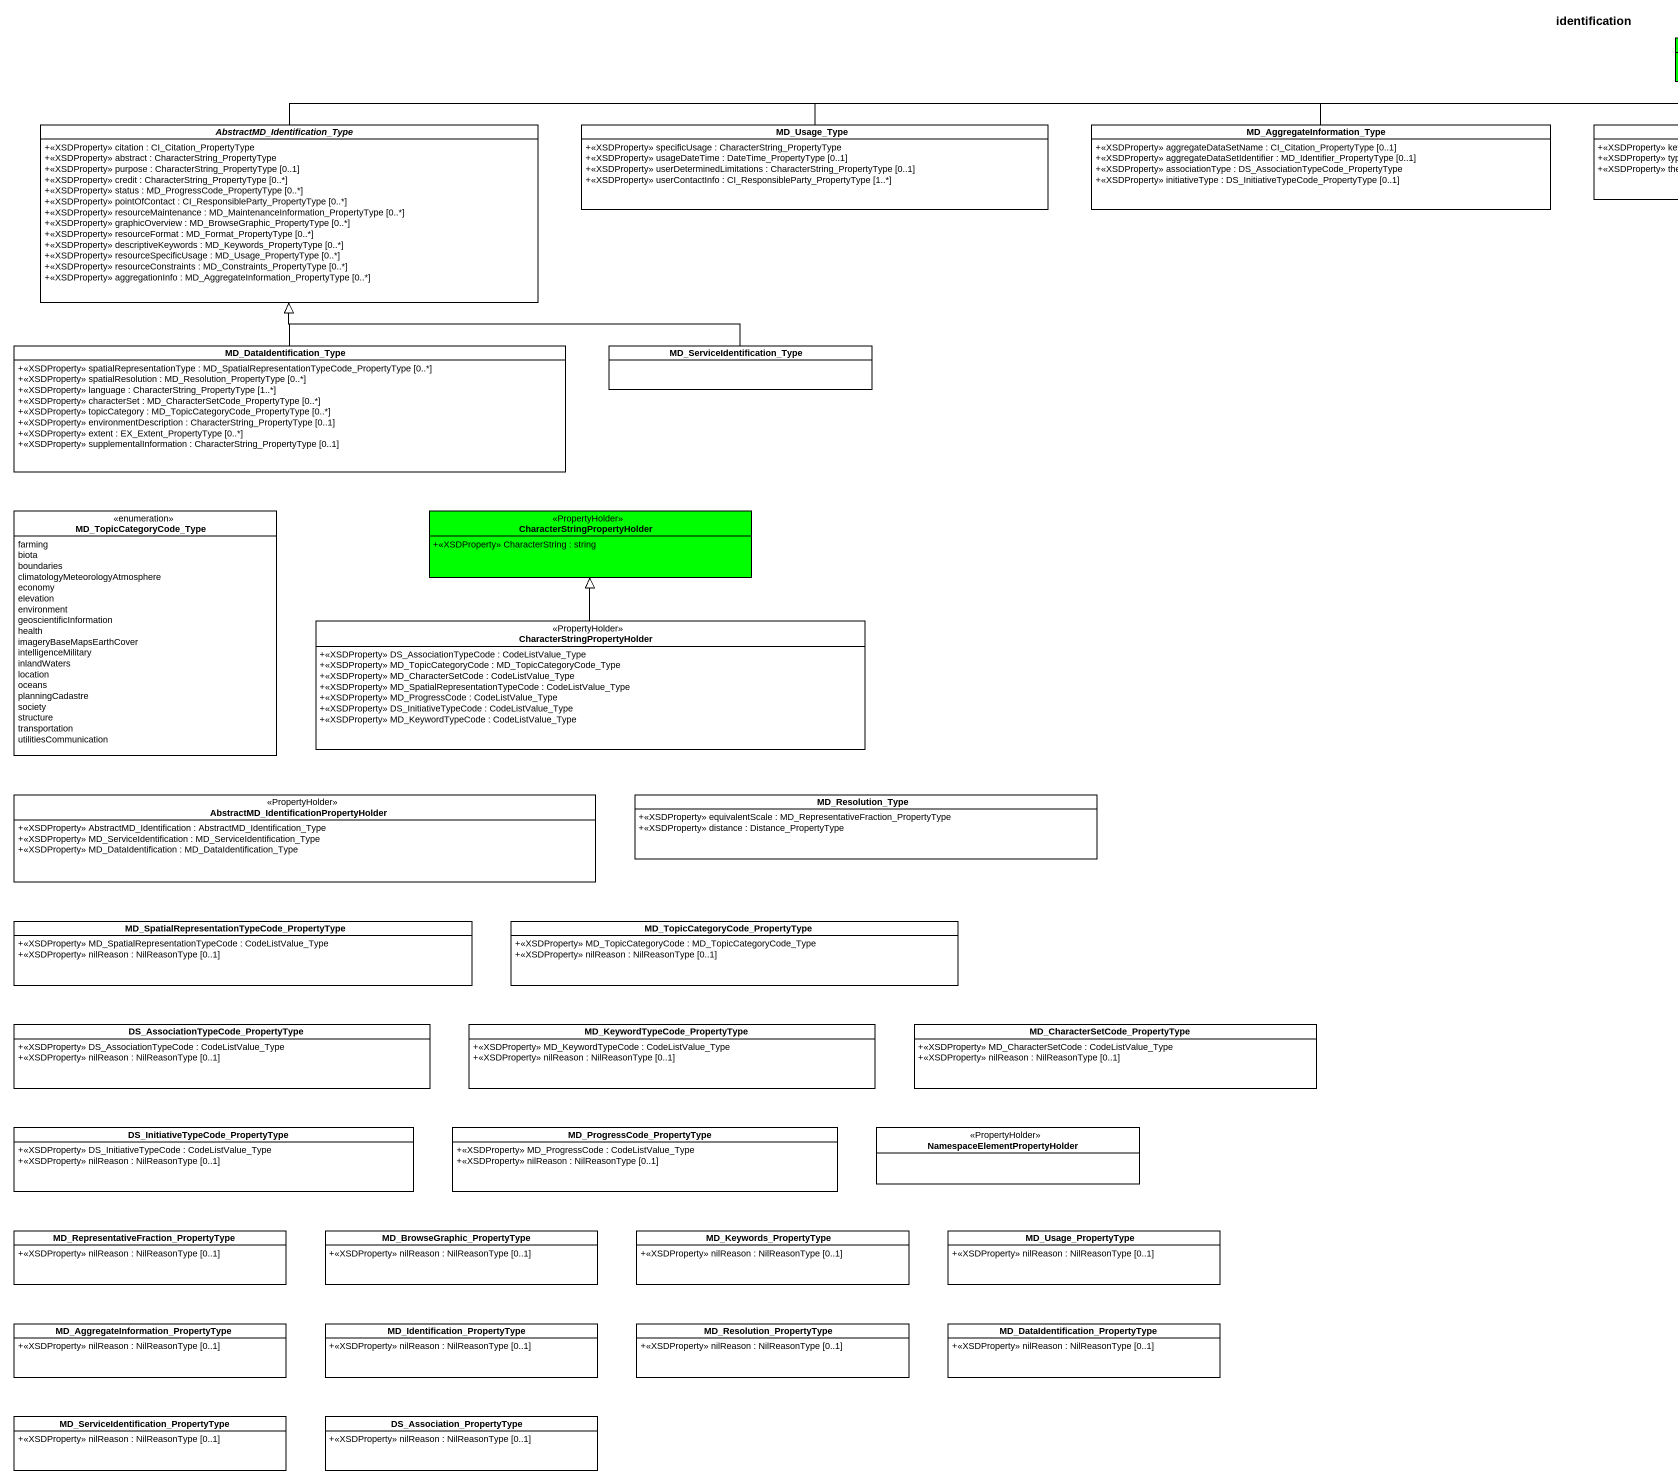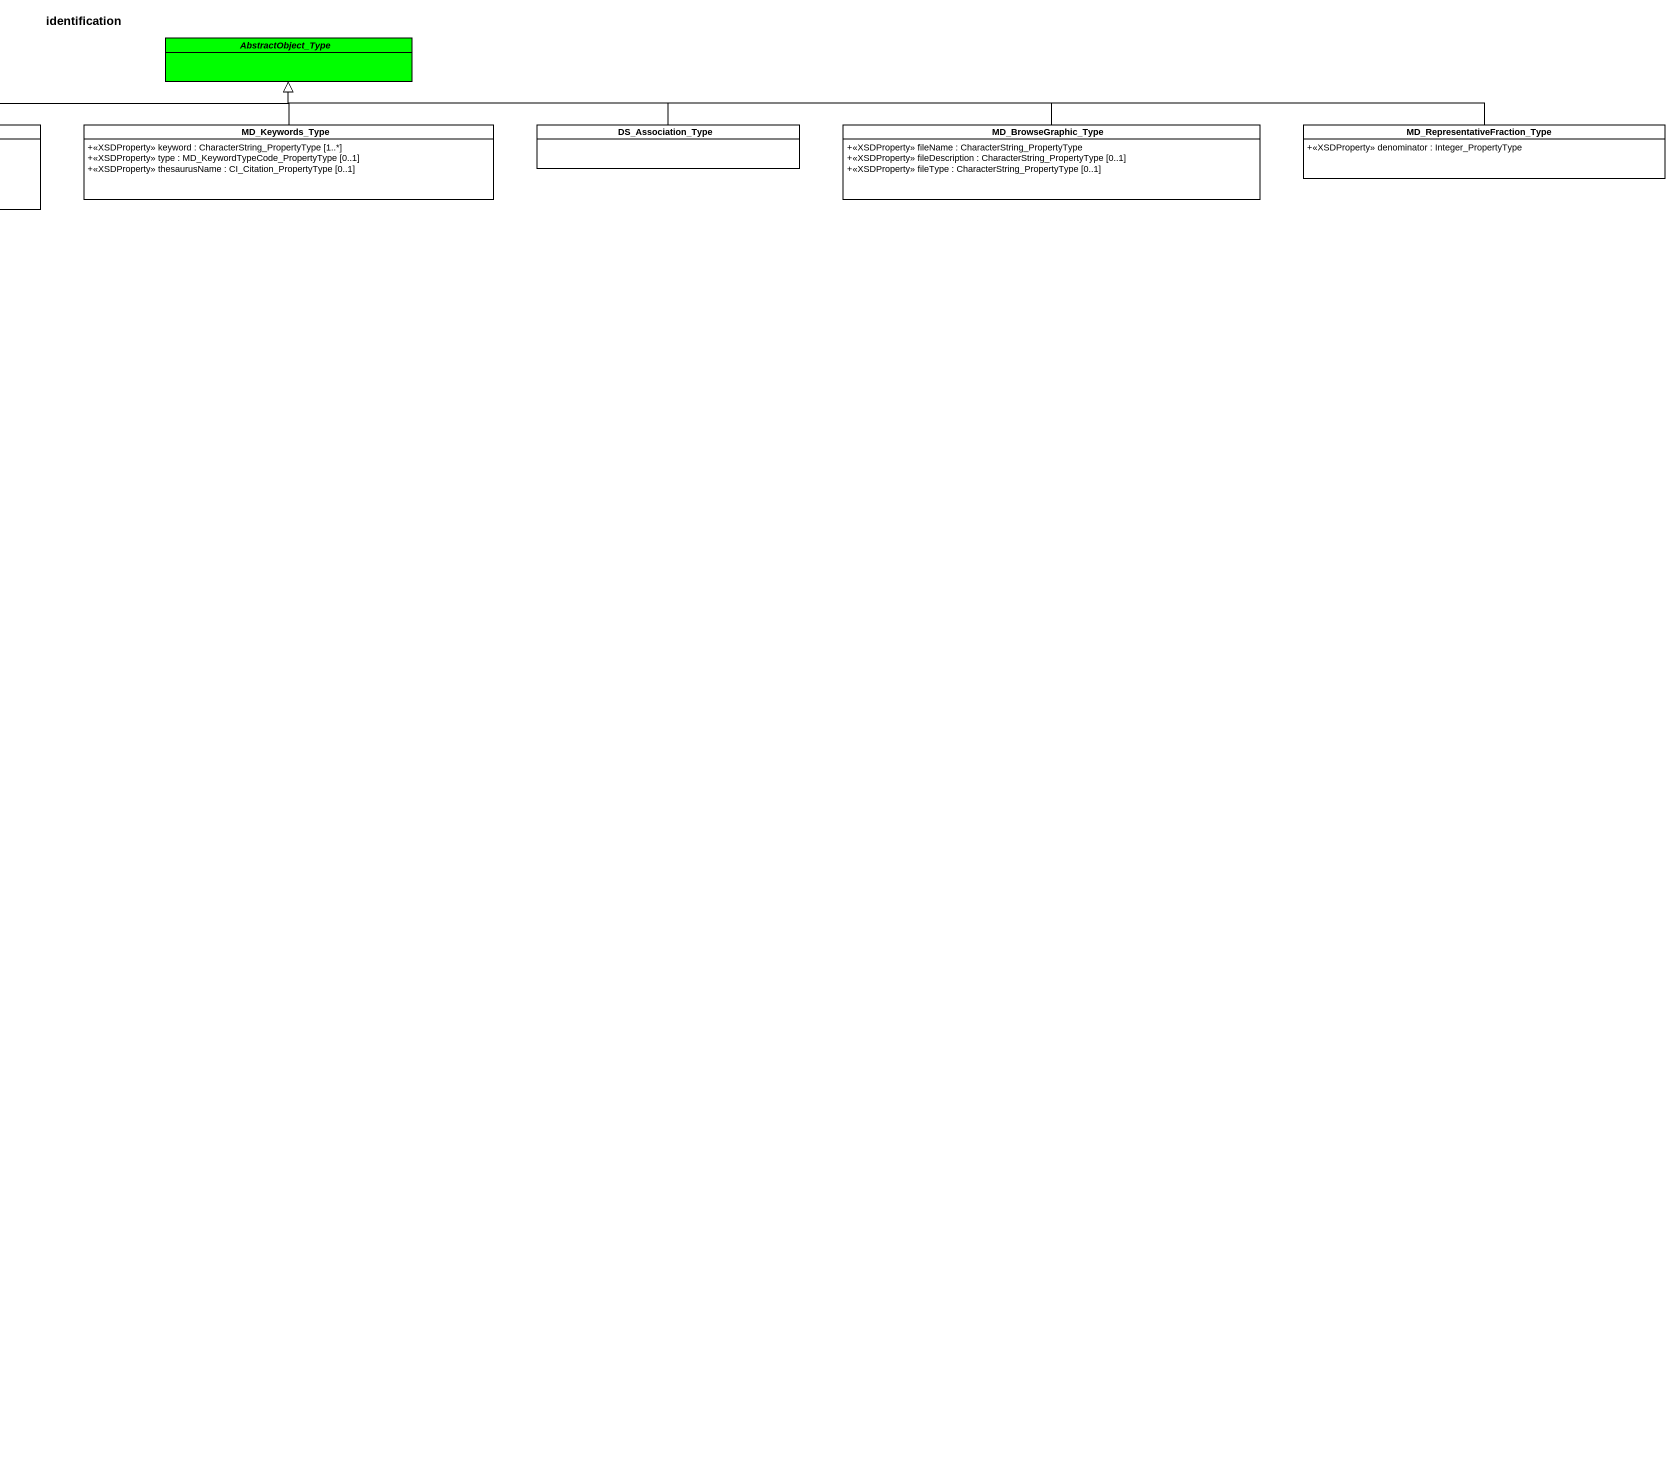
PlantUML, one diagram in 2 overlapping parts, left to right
@startuml
title identification
hide circle
hide empty members
skinparam classAttributeIconSize 0
abstract class AbstractObject_Type #00FF00
abstract class "AbstractMD_Identification_Type" as AbstractMD_Identification {
  +<<XSDProperty>> citation : CI_Citation_PropertyType
  +<<XSDProperty>> abstract : CharacterString_PropertyType
  +<<XSDProperty>> purpose : CharacterString_PropertyType [0..1]
  +<<XSDProperty>> credit : CharacterString_PropertyType [0..*]
  +<<XSDProperty>> status : MD_ProgressCode_PropertyType [0..*]
  +<<XSDProperty>> pointOfContact : CI_ResponsibleParty_PropertyType [0..*]
  +<<XSDProperty>> resourceMaintenance : MD_MaintenanceInformation_PropertyType [0..*]
  +<<XSDProperty>> graphicOverview : MD_BrowseGraphic_PropertyType [0..*]
  +<<XSDProperty>> resourceFormat : MD_Format_PropertyType [0..*]
  +<<XSDProperty>> descriptiveKeywords : MD_Keywords_PropertyType [0..*]
  +<<XSDProperty>> resourceSpecificUsage : MD_Usage_PropertyType [0..*]
  +<<XSDProperty>> resourceConstraints : MD_Constraints_PropertyType [0..*]
  +<<XSDProperty>> aggregationInfo : MD_AggregateInformation_PropertyType [0..*]
}
class MD_Usage_Type {
  +<<XSDProperty>> specificUsage : CharacterString_PropertyType
  +<<XSDProperty>> usageDateTime : DateTime_PropertyType [0..1]
  +<<XSDProperty>> userDeterminedLimitations : CharacterString_PropertyType [0..1]
  +<<XSDProperty>> userContactInfo : CI_ResponsibleParty_PropertyType [1..*]
}
class MD_AggregateInformation_Type {
  +<<XSDProperty>> aggregateDataSetName : CI_Citation_PropertyType [0..1]
  +<<XSDProperty>> aggregateDataSetIdentifier : MD_Identifier_PropertyType [0..1]
  +<<XSDProperty>> associationType : DS_AssociationTypeCode_PropertyType
  +<<XSDProperty>> initiativeType : DS_InitiativeTypeCode_PropertyType [0..1]
}
class MD_Keywords_Type {
  +<<XSDProperty>> keyword : CharacterString_PropertyType [1..*]
  +<<XSDProperty>> type : MD_KeywordTypeCode_PropertyType [0..1]
  +<<XSDProperty>> thesaurusName : CI_Citation_PropertyType [0..1]
}
class DS_Association_Type
class MD_BrowseGraphic_Type {
  +<<XSDProperty>> fileName : CharacterString_PropertyType
  +<<XSDProperty>> fileDescription : CharacterString_PropertyType [0..1]
  +<<XSDProperty>> fileType : CharacterString_PropertyType [0..1]
}
class "MD_RepresentativeFraction_Type" as MD_RepresentativeFraction {
  +<<XSDProperty>> denominator : Integer_PropertyType
}
class MD_DataIdentification_Type {
  +<<XSDProperty>> spatialRepresentationType : MD_SpatialRepresentationTypeCode_PropertyType [0..*]
  +<<XSDProperty>> spatialResolution : MD_Resolution_PropertyType [0..*]
  +<<XSDProperty>> language : CharacterString_PropertyType [1..*]
  +<<XSDProperty>> characterSet : MD_CharacterSetCode_PropertyType [0..*]
  +<<XSDProperty>> topicCategory : MD_TopicCategoryCode_PropertyType [0..*]
  +<<XSDProperty>> environmentDescription : CharacterString_PropertyType [0..1]
  +<<XSDProperty>> extent : EX_Extent_PropertyType [0..*]
  +<<XSDProperty>> supplementalInformation : CharacterString_PropertyType [0..1]
}
class "MD_ServiceIdentification_Type" as MD_ServiceIdentification
enum MD_TopicCategoryCode_Type {
  farming
  biota
  boundaries
  climatologyMeteorologyAtmosphere
  economy
  elevation
  environment
  geoscientificInformation
  health
  imageryBaseMapsEarthCover
  intelligenceMilitary
  inlandWaters
  location
  oceans
  planningCadastre
  society
  structure
  transportation
  utilitiesCommunication
}
class "CharacterStringPropertyHolder" as CharacterStringPropertyHolde <<PropertyHolder>> #00FF00 {
  +<<XSDProperty>> CharacterString : string
}
class "CharacterStringPropertyHolder" as CharacterStringPropertyHolde_2 <<PropertyHolder>> {
  +<<XSDProperty>> DS_AssociationTypeCode : CodeListValue_Type
  +<<XSDProperty>> MD_TopicCategoryCode : MD_TopicCategoryCode_Type
  +<<XSDProperty>> MD_CharacterSetCode : CodeListValue_Type
  +<<XSDProperty>> MD_SpatialRepresentationTypeCode : CodeListValue_Type
  +<<XSDProperty>> MD_ProgressCode : CodeListValue_Type
  +<<XSDProperty>> DS_InitiativeTypeCode : CodeListValue_Type
  +<<XSDProperty>> MD_KeywordTypeCode : CodeListValue_Type
}
class "AbstractMD_IdentificationPropertyHolder" as AbstractMD <<PropertyHolder>> {
  +<<XSDProperty>> AbstractMD_Identification : AbstractMD_Identification_Type
  +<<XSDProperty>> MD_ServiceIdentification : MD_ServiceIdentification_Type
  +<<XSDProperty>> MD_DataIdentification : MD_DataIdentification_Type
}
class MD_Resolution_Type {
  +<<XSDProperty>> equivalentScale : MD_RepresentativeFraction_PropertyType
  +<<XSDProperty>> distance : Distance_PropertyType
}
class "MD_SpatialRepresentationTypeCode_PropertyType" as MD_SpatialRepresentationType {
  +<<XSDProperty>> MD_SpatialRepresentationTypeCode : CodeListValue_Type
  +<<XSDProperty>> nilReason : NilReasonType [0..1]
}
class "MD_TopicCategoryCode_PropertyType" as MD_TopicCategoryCode {
  +<<XSDProperty>> MD_TopicCategoryCode : MD_TopicCategoryCode_Type
  +<<XSDProperty>> nilReason : NilReasonType [0..1]
}
class "DS_AssociationTypeCode_PropertyType" as DS_AssociationTypeCode {
  +<<XSDProperty>> DS_AssociationTypeCode : CodeListValue_Type
  +<<XSDProperty>> nilReason : NilReasonType [0..1]
}
class "MD_KeywordTypeCode_PropertyType" as MD_KeywordTypeCode {
  +<<XSDProperty>> MD_KeywordTypeCode : CodeListValue_Type
  +<<XSDProperty>> nilReason : NilReasonType [0..1]
}
class "MD_CharacterSetCode_PropertyType" as MD_CharacterSetCode {
  +<<XSDProperty>> MD_CharacterSetCode : CodeListValue_Type
  +<<XSDProperty>> nilReason : NilReasonType [0..1]
}
class "DS_InitiativeTypeCode_PropertyType" as DS_InitiativeTypeCode {
  +<<XSDProperty>> DS_InitiativeTypeCode : CodeListValue_Type
  +<<XSDProperty>> nilReason : NilReasonType [0..1]
}
class MD_ProgressCode_PropertyType {
  +<<XSDProperty>> MD_ProgressCode : CodeListValue_Type
  +<<XSDProperty>> nilReason : NilReasonType [0..1]
}
class "NamespaceElementPropertyHolder" as NamespaceElementPropertyHold <<PropertyHolder>>
class "MD_RepresentativeFraction_PropertyType" as MD_RepresentativeFraction_2 {
  +<<XSDProperty>> nilReason : NilReasonType [0..1]
}
class "MD_BrowseGraphic_PropertyType" as MD_BrowseGraphic {
  +<<XSDProperty>> nilReason : NilReasonType [0..1]
}
class MD_Keywords_PropertyType {
  +<<XSDProperty>> nilReason : NilReasonType [0..1]
}
class MD_Usage_PropertyType {
  +<<XSDProperty>> nilReason : NilReasonType [0..1]
}
class "MD_AggregateInformation_PropertyType" as MD_AggregateInformation {
  +<<XSDProperty>> nilReason : NilReasonType [0..1]
}
class "MD_Identification_PropertyType" as MD_Identification {
  +<<XSDProperty>> nilReason : NilReasonType [0..1]
}
class MD_Resolution_PropertyType {
  +<<XSDProperty>> nilReason : NilReasonType [0..1]
}
class "MD_DataIdentification_PropertyType" as MD_DataIdentification {
  +<<XSDProperty>> nilReason : NilReasonType [0..1]
}
class "MD_ServiceIdentification_PropertyType" as MD_ServiceIdentification_2 {
  +<<XSDProperty>> nilReason : NilReasonType [0..1]
}
class DS_Association_PropertyType {
  +<<XSDProperty>> nilReason : NilReasonType [0..1]
}
AbstractMD_Identification -right-|> AbstractObject_Type
MD_Usage_Type -right-|> AbstractObject_Type
MD_AggregateInformation_Type -right-|> AbstractObject_Type
MD_Keywords_Type -up-|> AbstractObject_Type
DS_Association_Type -left-|> AbstractObject_Type
MD_BrowseGraphic_Type -left-|> AbstractObject_Type
MD_RepresentativeFraction -left-|> AbstractObject_Type
MD_DataIdentification_Type -up-|> AbstractMD_Identification
MD_ServiceIdentification -left-|> AbstractMD_Identification
CharacterStringPropertyHolde_2 -up-|> CharacterStringPropertyHolde
@enduml
